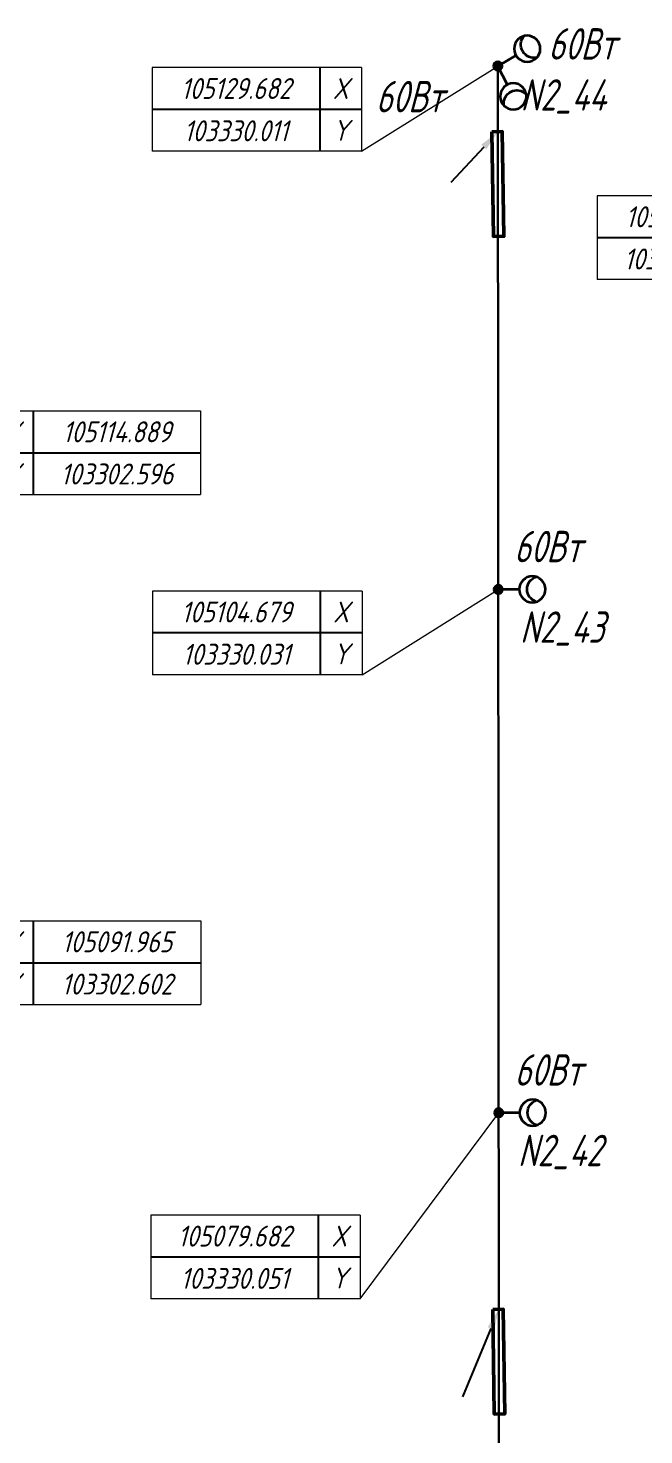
# Model space of a CAD drawing. Header units: millimetres. Extents: x -5263 to 103757798, y 0 to 105184226.
# Drawn here: x 103307593 to 103336976, y 105064298 to 105131491 of the extents above; entities that cross this region are included whole.
import ezdxf
from ezdxf import colors
from ezdxf.entities.mleader import LeaderData, LeaderLine
from ezdxf.enums import TextEntityAlignment as Align
from ezdxf.math import Vec2, Vec3

# ---------------------------------------------------------------- set-up
doc = ezdxf.new("R2010")
doc.units = ezdxf.units.MM
doc.set_wipeout_variables(frame=1)
doc.linetypes.add('CONTINOUS', pattern=[0])
for name, color, linetype, lineweight in [('_ПР_НО', 10, 'Continuous', 30), ('ЭО_Пл_Опора', 10, 'Continuous', 35), ('ЭО_Пл_Опора_Светильники', 10, 'Continuous', 35), ('ЭО_Пл_Светильники', 10, 'Continuous', 25), ('ЭО_Пл_Светильники_Текст', 10, 'Continuous', 20), ('ЭО_Пл_Сеть_Освещения_В земле', 3, 'ID_N', 30), ('ЭО_Пл_Сеть_Освещения_Текст', 10, 'Continuous', 20), ('ЭС_Координата', 7, 'Continuous', 25)]:
    doc.layers.add(name, color=color, linetype=linetype, lineweight=lineweight)
doc.layers.get('0').off()
doc.styles.add('ПБГС', font='simplex.shx', dxfattribs={"width": 0.8, "oblique": 15})
doc.linetypes.add('ID_N', pattern='A,0,3,-3,["N",ПБГС,S=1.2,R=0,X=-1,Y=-0.5],-3,6', length=15)

# ---------------------------------------------------------------- blocks, each defined once
blk = doc.blocks.new('_None')
blk = doc.blocks.new('промежуточная')
h = blk.add_hatch(color=255)
edge = h.paths.add_edge_path()
edge.add_arc((0, 0), 0.833, 0, 360)
at = {"lineweight": 30}
blk.add_circle((0, 0), 0.833, dxfattribs=at)
blk = doc.blocks.new('*U421')
at = {"layer": 'ЭО_Пл_Светильники'}
blk.add_line((0, 2), (0, 0), dxfattribs=at)
at = {"layer": 'ЭО_Пл_Светильники', "linetype": 'ByBlock', "xscale": 250, "yscale": 250, "zscale": 250}
blk.add_blockref('промежуточная', (0, 0), dxfattribs=at)
at = {"style": 'ПБГС', "oblique": 15, "width": 0.7, "flags": 1}
blk.add_attdef('NAME', (0, -6), '', height=3.5, dxfattribs=at)
at = {"layer": 'ЭО_Пл_Светильники_Текст', "style": 'ПБГС', "oblique": 15, "width": 0.7, "flags": 1}
for tag, p in [('TYPE', (0, 0)), ('MANUFACTURER', (0, -12)), ('SPECIFICATION_SECTION', (0, -18)), ('POWER', (0, -24)), ('GROUP', (0, -30))]:
    blk.add_attdef(tag, p, '', height=3.5, dxfattribs=at)
at = {"layer": 'ЭО_Пл_Светильники_Текст', "style": 'ПБГС', "oblique": 15, "width": 0.7}
blk.add_attdef('N_PYLON', (915, -2548), '', height=1500, dxfattribs=at)
blk = doc.blocks.new('*U139')
at = {"layer": 'ЭО_Пл_Опора_Светильники'}
h = blk.add_hatch(color=256, dxfattribs=at)
h.dxf.hatch_style = 1
h.paths.add_polyline_path([(-1, -199, 1), (1, 199, 1)])
blk.add_line((1000, -3), (0, 0), dxfattribs=at)
for centre, radius in [((0, 0), 199), ((1625, -5), 625)]:
    blk.add_circle(centre, radius, dxfattribs=at)
blk.add_arc((2000, -7), 625, 107.26724, 252.35203, dxfattribs=at)
at = {"style": 'ПБГС', "oblique": 15, "width": 0.7, "flags": 1}
for tag, p, height in [('TYPE', (-1704, -2539), 525000), ('NAME', (0, -3506), 875), ('MANUFACTURER', (0, -5006), 875), ('SPECIFICATION_SECTION', (0, -6506), 875), ('GROUP', (0, -9506), 875)]:
    blk.add_attdef(tag, p, '', height=height, dxfattribs=at)
at = {"layer": 'ЭО_Пл_Светильники_Текст', "style": 'ПБГС', "oblique": 15, "width": 0.7}
blk.add_attdef('POWER', (751, -1299), '', height=1500, dxfattribs=at)
blk = doc.blocks.new('*U57')
at = {"layer": 'ЭО_Пл_Светильники'}
blk.add_line((0, 2), (0, 0), dxfattribs=at)
at = {"layer": 'ЭО_Пл_Светильники', "linetype": 'ByBlock', "xscale": 250, "yscale": 250, "zscale": 250}
blk.add_blockref('промежуточная', (0, 0), dxfattribs=at)
at = {"style": 'ПБГС', "oblique": 15, "width": 0.7, "flags": 1}
blk.add_attdef('NAME', (0, -6), '', height=3.5, dxfattribs=at)
at = {"layer": 'ЭО_Пл_Светильники_Текст', "style": 'ПБГС', "oblique": 15, "width": 0.7, "flags": 1}
for tag, p in [('TYPE', (0, 0)), ('MANUFACTURER', (0, -12)), ('SPECIFICATION_SECTION', (0, -18)), ('POWER', (0, -24)), ('GROUP', (0, -30))]:
    blk.add_attdef(tag, p, '', height=3.5, dxfattribs=at)
at = {"layer": 'ЭО_Пл_Светильники_Текст', "style": 'ПБГС', "oblique": 15, "width": 0.7}
blk.add_attdef('N_PYLON', (1035, -2548), '', height=1500, dxfattribs=at)
blk = doc.blocks.new('*U129')
at = {"layer": 'ЭО_Пл_Опора_Светильники'}
h = blk.add_hatch(color=256, dxfattribs=at)
h.dxf.hatch_style = 1
h.paths.add_polyline_path([(-101, -171, 1), (101, 171, 1)])
blk.add_line((861, -508), (0, 0), dxfattribs=at)
for centre, radius in [((0, 0), 199), ((1399, -826), 625)]:
    blk.add_circle(centre, radius, dxfattribs=at)
blk.add_arc((1722, -1016), 625, 76.91044, 221.99524, dxfattribs=at)
at = {"style": 'ПБГС', "oblique": 15, "width": 0.7, "flags": 1}
for tag, p, height in [('TYPE', (-1704, -2539), 525000), ('NAME', (0, -3506), 875), ('MANUFACTURER', (0, -5006), 875), ('SPECIFICATION_SECTION', (0, -6506), 875), ('GROUP', (0, -9506), 875)]:
    blk.add_attdef(tag, p, '', height=height, dxfattribs=at)
at = {"layer": 'ЭО_Пл_Светильники_Текст', "style": 'ПБГС', "oblique": 15, "width": 0.7}
blk.add_attdef('POWER', (2403, -309), '', height=1500, dxfattribs=at)
blk = doc.blocks.new('*U110')
at = {"layer": 'ЭО_Пл_Светильники'}
blk.add_line((0, 2), (0, 0), dxfattribs=at)
at = {"layer": 'ЭО_Пл_Светильники', "linetype": 'ByBlock', "xscale": 250, "yscale": 250, "zscale": 250}
blk.add_blockref('промежуточная', (0, 0), dxfattribs=at)
at = {"style": 'ПБГС', "oblique": 15, "width": 0.7, "flags": 1}
blk.add_attdef('NAME', (0, -6), '', height=3.5, dxfattribs=at)
at = {"layer": 'ЭО_Пл_Светильники_Текст', "style": 'ПБГС', "oblique": 15, "width": 0.7, "flags": 1}
for tag, p in [('TYPE', (0, 0)), ('MANUFACTURER', (0, -12)), ('SPECIFICATION_SECTION', (0, -18)), ('POWER', (0, -24)), ('GROUP', (0, -30))]:
    blk.add_attdef(tag, p, '', height=3.5, dxfattribs=at)
at = {"layer": 'ЭО_Пл_Светильники_Текст', "style": 'ПБГС', "oblique": 15, "width": 0.7}
blk.add_attdef('N_PYLON', (1081, -2131), '', height=1500, dxfattribs=at)
blk = doc.blocks.new('*U130')
at = {"layer": 'ЭО_Пл_Опора_Светильники'}
h = blk.add_hatch(color=256, dxfattribs=at)
h.dxf.hatch_style = 1
h.paths.add_polyline_path([(177, -90, 1), (-177, 90, 1)])
blk.add_line((452, 892), (0, 0), dxfattribs=at)
for centre, radius in [((734, 1450), 625), ((0, 0), 199)]:
    blk.add_circle(centre, radius, dxfattribs=at)
blk.add_arc((904, 1784), 625, 170.59097, 315.67577, dxfattribs=at)
at = {"style": 'ПБГС', "oblique": 15, "width": 0.7, "flags": 1}
for tag, p, height in [('TYPE', (-1704, -2539), 525000), ('NAME', (0, -3506), 875), ('MANUFACTURER', (0, -5006), 875), ('SPECIFICATION_SECTION', (0, -6506), 875), ('GROUP', (0, -9506), 875)]:
    blk.add_attdef(tag, p, '', height=height, dxfattribs=at)
at = {"layer": 'ЭО_Пл_Светильники_Текст', "style": 'ПБГС', "oblique": 15, "width": 0.7}
blk.add_attdef('POWER', (-5825, 2211), '', height=1500, dxfattribs=at)
blk = doc.blocks.new('*U466')
blk.add_wipeout([(6.46, -14.23), (6.46, -6.23), (26.46, -6.23), (26.46, -14.23)])
at = {"lineweight": 0}
blk.add_line((6.46, -14.23), (0, 0), dxfattribs=at)
at = {"color": 0, "lineweight": 0, "transparency": 16777216}
for points in [[(6.46, -6.23), (6.46, -14.23), (6.46, -14.23), (6.46, -14.23)], [(6.46, -6.23), (26.46, -6.23)], [(26.46, -6.23), (26.46, -14.23), (26.46, -14.23), (26.46, -14.23)], [(6.46, -14.23), (26.46, -14.23)]]:
    blk.add_lwpolyline(points, dxfattribs=at)
at = {"transparency": 16777216}
for points in [[(10.46, -6.23), (10.46, -14.23)], [(6.46, -10.23), (26.46, -10.23)]]:
    blk.add_lwpolyline(points, dxfattribs=at)
at = {"color": 7, "transparency": 16777216, "char_height": 2, "width": 4, "attachment_point": 5, "style": 'ПБГС'}
for s, insert in [('X', (8.46, -8.23)), ('Y', (8.46, -12.23))]:
    blk.add_mtext(s, dxfattribs=dict(at, insert=insert))
at = {"color": 250, "transparency": 16777216, "style": 'ПБГС', "oblique": 15, "width": 0.8, "flags": 8}
for tag, p in [('КООРДИНАТАY', (18.46, -8.23)), ('КООРДИНАТАX', (18.46, -12.27))]:
    blk.add_attdef(tag, text='', height=2, dxfattribs=at).set_placement(p, align=Align.MIDDLE_CENTER)
blk = doc.blocks.new('*U467')
blk.add_wipeout([(6.46, -11.36), (6.46, -3.36), (26.46, -3.36), (26.46, -11.36)])
at = {"lineweight": 0}
blk.add_line((6.46, -11.36), (0, 0), dxfattribs=at)
at = {"color": 0, "lineweight": 0, "transparency": 16777216}
for points in [[(6.46, -3.36), (6.46, -11.36), (6.46, -11.36), (6.46, -11.36)], [(6.46, -3.36), (26.46, -3.36)], [(26.46, -3.36), (26.46, -11.36), (26.46, -11.36), (26.46, -11.36)], [(6.46, -11.36), (26.46, -11.36)]]:
    blk.add_lwpolyline(points, dxfattribs=at)
at = {"transparency": 16777216}
for points in [[(10.46, -3.36), (10.46, -11.36)], [(6.46, -7.36), (26.46, -7.36)]]:
    blk.add_lwpolyline(points, dxfattribs=at)
at = {"color": 7, "transparency": 16777216, "char_height": 2, "width": 4, "attachment_point": 5, "style": 'ПБГС'}
for s, insert in [('X', (8.46, -5.36)), ('Y', (8.46, -9.36))]:
    blk.add_mtext(s, dxfattribs=dict(at, insert=insert))
at = {"color": 250, "transparency": 16777216, "style": 'ПБГС', "oblique": 15, "width": 0.8, "flags": 8}
for tag, p in [('КООРДИНАТАY', (18.46, -5.36)), ('КООРДИНАТАX', (18.46, -9.39))]:
    blk.add_attdef(tag, text='', height=2, dxfattribs=at).set_placement(p, align=Align.MIDDLE_CENTER)
blk = doc.blocks.new('*U472')
blk.add_wipeout([(-13.22, -17.78), (-13.22, -9.78), (-33.22, -9.78), (-33.22, -17.78)])
at = {"lineweight": 0}
blk.add_line((-13.22, -17.78), (0, 0), dxfattribs=at)
at = {"color": 0, "lineweight": 0, "transparency": 16777216}
for points in [[(-33.22, -9.78), (-33.22, -17.78), (-33.22, -17.78), (-33.22, -17.78)], [(-13.22, -9.78), (-33.22, -9.78)], [(-13.22, -9.78), (-13.22, -17.78), (-13.22, -17.78), (-13.22, -17.78)], [(-13.22, -17.78), (-33.22, -17.78)]]:
    blk.add_lwpolyline(points, dxfattribs=at)
at = {"transparency": 16777216}
for points in [[(-17.22, -9.78), (-17.22, -17.78)], [(-13.22, -13.78), (-33.22, -13.78)]]:
    blk.add_lwpolyline(points, dxfattribs=at)
at = {"color": 7, "transparency": 16777216, "char_height": 2, "width": 4, "attachment_point": 5, "style": 'ПБГС'}
for s, insert in [('X', (-15.22, -11.78)), ('Y', (-15.22, -15.78))]:
    blk.add_mtext(s, dxfattribs=dict(at, insert=insert))
at = {"color": 250, "transparency": 16777216, "style": 'ПБГС', "oblique": 15, "width": 0.8, "flags": 8}
for tag, p in [('КООРДИНАТАY', (-25.22, -11.78)), ('КООРДИНАТАX', (-25.22, -15.82))]:
    blk.add_attdef(tag, text='', height=2, dxfattribs=at).set_placement(p, align=Align.MIDDLE_CENTER)
blk = doc.blocks.new('*U471')
blk.add_wipeout([(-13.01, -8.15), (-13.01, -0.15), (-33.01, -0.15), (-33.01, -8.15)])
at = {"lineweight": 0}
blk.add_line((-13.01, -8.15), (0, 0), dxfattribs=at)
at = {"color": 0, "lineweight": 0, "transparency": 16777216}
for points in [[(-33.01, -0.15), (-33.01, -8.15), (-33.01, -8.15), (-33.01, -8.15)], [(-13.01, -0.15), (-33.01, -0.15)], [(-13.01, -0.15), (-13.01, -8.15), (-13.01, -8.15), (-13.01, -8.15)], [(-13.01, -8.15), (-33.01, -8.15)]]:
    blk.add_lwpolyline(points, dxfattribs=at)
at = {"transparency": 16777216}
for points in [[(-17.01, -0.15), (-17.01, -8.15)], [(-13.01, -4.15), (-33.01, -4.15)]]:
    blk.add_lwpolyline(points, dxfattribs=at)
at = {"color": 7, "transparency": 16777216, "char_height": 2, "width": 4, "attachment_point": 5, "style": 'ПБГС'}
for s, insert in [('X', (-15.01, -2.15)), ('Y', (-15.01, -6.15))]:
    blk.add_mtext(s, dxfattribs=dict(at, insert=insert))
at = {"color": 250, "transparency": 16777216, "style": 'ПБГС', "oblique": 15, "width": 0.8, "flags": 8}
for tag, p in [('КООРДИНАТАY', (-25.01, -2.15)), ('КООРДИНАТАX', (-25.01, -6.19))]:
    blk.add_attdef(tag, text='', height=2, dxfattribs=at).set_placement(p, align=Align.MIDDLE_CENTER)
blk = doc.blocks.new('*U526')
blk.add_wipeout([(-3.86, -10.41), (-3.86, -2.41), (-23.86, -2.41), (-23.86, -10.41)])
at = {"lineweight": 0}
blk.add_line((-3.86, -10.41), (0, 0), dxfattribs=at)
at = {"color": 0, "lineweight": 0, "transparency": 16777216}
for points in [[(-23.86, -2.41), (-23.86, -10.41), (-23.86, -10.41), (-23.86, -10.41)], [(-3.86, -2.41), (-23.86, -2.41)], [(-3.86, -2.41), (-3.86, -10.41), (-3.86, -10.41), (-3.86, -10.41)], [(-3.86, -10.41), (-23.86, -10.41)]]:
    blk.add_lwpolyline(points, dxfattribs=at)
at = {"transparency": 16777216}
for points in [[(-7.86, -2.41), (-7.86, -10.41)], [(-3.86, -6.41), (-23.86, -6.41)]]:
    blk.add_lwpolyline(points, dxfattribs=at)
at = {"color": 7, "transparency": 16777216, "char_height": 2, "width": 4, "attachment_point": 5, "style": 'ПБГС'}
for s, insert in [('X', (-5.86, -4.41)), ('Y', (-5.86, -8.41))]:
    blk.add_mtext(s, dxfattribs=dict(at, insert=insert))
at = {"color": 250, "transparency": 16777216, "style": 'ПБГС', "oblique": 15, "width": 0.8, "flags": 8}
for tag, p in [('КООРДИНАТАY', (-15.86, -4.41)), ('КООРДИНАТАX', (-15.86, -8.44))]:
    blk.add_attdef(tag, text='', height=2, dxfattribs=at).set_placement(p, align=Align.MIDDLE_CENTER)
blk = doc.blocks.new('*U566')
at = {"color": 0, "linetype": 'ByBlock', "lineweight": -2}
blk.add_lwpolyline([(-0.25, -0.004), (-0.177, -5.003), (0.323, -4.996), (0.25, 0.004)], close=True, dxfattribs=at)

msp = doc.modelspace()

# ---------------------------------------------------------------- linework, layer by layer
at = {"layer": 'ЭО_Пл_Сеть_Освещения_В земле'}
msp.add_lwpolyline([(103329234, 105004652), (103330109, 105005607), (103330010, 105129680)], dxfattribs=at)

# ---------------------------------------------------------------- block references
at = {"layer": '_ПР_НО', "color": 5, "linetype": 'CONTINOUS', "lineweight": 50, "xscale": 1000, "yscale": 1000, "zscale": 1000, "rotation": 359.9961694606591}
msp.add_blockref('*U566', (103330017, 105070297), dxfattribs=at)
at = {"layer": 'ЭО_Пл_Опора'}
for name, p, values in [('*U110', (103330010, 105129680), {'N_PYLON': 'N2_44'}), ('*U57', (103330030, 105104680), {'N_PYLON': 'N2_43'}), ('*U421', (103330050, 105079680), {'N_PYLON': 'N2_42'})]:
    msp.add_blockref(name, p, dxfattribs=at).add_auto_attribs(values)
at = {"layer": 'ЭО_Пл_Светильники'}
ref = msp.add_blockref('*U129', (103330010, 105129681), dxfattribs=dict(at, xscale=-1, rotation=180))
ref.add_attrib('POWER', '60Вт', (103332413, 105129990), dxfattribs={"layer": 'ЭО_Пл_Светильники_Текст', "height": 1500, "style": 'ПБГС', "oblique": 15, "width": 0.7})
ref = msp.add_blockref('*U130', (103330010, 105129682), dxfattribs=dict(at, xscale=-1, rotation=180))
ref.add_attrib('POWER', '60Вт', (103324185, 105127471), dxfattribs={"layer": 'ЭО_Пл_Светильники_Текст', "height": 1500, "style": 'ПБГС', "oblique": 15, "width": 0.7})
ref = msp.add_blockref('*U139', (103330030, 105104681), dxfattribs=dict(at, xscale=-1, rotation=180))
ref.add_attrib('POWER', '60Вт', (103330782, 105105980), dxfattribs={"layer": 'ЭО_Пл_Светильники_Текст', "height": 1500, "style": 'ПБГС', "oblique": 15, "width": 0.7})
ref = msp.add_blockref('*U139', (103330050, 105079681), dxfattribs=dict(at, xscale=-1, rotation=180))
ref.add_attrib('POWER', '60Вт', (103330801, 105080980), dxfattribs={"layer": 'ЭО_Пл_Светильники_Текст', "height": 1500, "style": 'ПБГС', "oblique": 15, "width": 0.7})
at = {"layer": 'ЭС_Координата', "lineweight": 70, "xscale": 500, "yscale": 500, "zscale": 500}
msp.add_blockref('*U526', (103346680, 105124686), dxfattribs=at).add_auto_attribs({'КООРДИНАТАX': '103346.680', 'КООРДИНАТАY': '105124.686'})

# ---------------------------------------------------------------- leaders
at = {"layer": 'ЭО_Пл_Сеть_Освещения_Текст'}
ml = msp.add_multileader_mtext('Standard', dxfattribs=at)
ml.set_content('Условные обозначения:', color=256, style='ПБГС')
ml.set_leader_properties(color=256, linetype='ByLayer', lineweight=-1)
ml.set_arrow_properties(name='NONE')
ml.build(insert=Vec2(0, 0))
ml.multileader.update_dxf_attribs({"text_left_attachment_type": 6, "text_right_attachment_type": 6, "dogleg_length": 0.5, "arrow_head_size": 2000, "scale": 500})
ctx = ml.context
ctx.base_point, ctx.scale, ctx.char_height, ctx.arrow_head_size, ctx.landing_gap_size, ctx.plane_origin = Vec3(103721923, 105117157), 500, 1250, 2000, 1000, Vec3(103717280, 105121639)
ctx.left_attachment, ctx.right_attachment = 6, 6
notes = []
notes.append((ctx, [(0, (0, 0, 0), (0, 0), (1, 0), 1, [])]))
ctx.mtext.insert, ctx.mtext.rotation, ctx.mtext.flow_direction = Vec3(103722923, 105118657), 6.283185, 5
ml = msp.add_multileader_mtext('Standard', dxfattribs=at)
ml.set_content('Проектируемая опора н.о. ОГККВ-7,5/ОГКС-7,5', color=256, style='ПБГС')
ml.set_leader_properties(color=256, linetype='ByLayer', lineweight=-1)
ml.set_arrow_properties(name='NONE')
ml.build(insert=Vec2(0, 0))
ml.multileader.update_dxf_attribs({"text_left_attachment_type": 6, "text_right_attachment_type": 6, "dogleg_length": 0.5, "arrow_head_size": 2000, "scale": 500})
ctx = ml.context
ctx.base_point, ctx.scale, ctx.char_height, ctx.arrow_head_size, ctx.landing_gap_size, ctx.plane_origin = Vec3(103725173, 105113213), 500, 1250, 2000, 1000, Vec3(103726179, 105116515)
ctx.left_attachment, ctx.right_attachment = 6, 6
notes.append((ctx, [(0, (0, 0, 0), (0, 0), (1, 0), 1, [])]))
ctx.mtext.insert, ctx.mtext.flow_direction = Vec3(103726173, 105114879), 5
ml = msp.add_multileader_mtext('Standard', dxfattribs=at)
ml.set_content('Проектируемая опора н.о. ОГК-4', color=256, style='ПБГС')
ml.set_leader_properties(color=256, linetype='ByLayer', lineweight=-1)
ml.set_arrow_properties(name='NONE')
ml.build(insert=Vec2(0, 0))
ml.multileader.update_dxf_attribs({"text_left_attachment_type": 6, "text_right_attachment_type": 6, "dogleg_length": 0.5, "arrow_head_size": 2000, "scale": 500})
ctx = ml.context
ctx.base_point, ctx.scale, ctx.char_height, ctx.arrow_head_size, ctx.landing_gap_size, ctx.plane_origin = Vec3(103725088, 105109558), 500, 1250, 2000, 1000, Vec3(103726094, 105112860)
ctx.left_attachment, ctx.right_attachment = 6, 6
notes.append((ctx, [(0, (0, 0, 0), (0, 0), (1, 0), 1, [])]))
ctx.mtext.insert, ctx.mtext.flow_direction = Vec3(103726088, 105111224), 5
ml = msp.add_multileader_mtext('Standard', dxfattribs=at)
ml.set_content('Проектируемый cветильник GALAD Волна LED Мини   ', color=256, style='ПБГС')
ml.set_leader_properties(color=256, linetype='ByLayer', lineweight=-1)
ml.set_arrow_properties(name='NONE')
ml.build(insert=Vec2(0, 0))
ml.multileader.update_dxf_attribs({"text_left_attachment_type": 6, "text_right_attachment_type": 6, "dogleg_length": 0.5, "arrow_head_size": 2000, "scale": 500})
ctx = ml.context
ctx.base_point, ctx.scale, ctx.char_height, ctx.arrow_head_size, ctx.landing_gap_size, ctx.plane_origin = Vec3(103721068, 105105564), 500, 1250, 2000, 1000, Vec3(103717217, 105108867)
ctx.left_attachment, ctx.right_attachment = 6, 6
notes.append((ctx, [(0, (0, 0, 0), (0, 0), (1, 0), 1, [])]))
ctx.mtext.insert, ctx.mtext.rotation, ctx.mtext.flow_direction = Vec3(103722068, 105107231), 6.283185, 5
ml = msp.add_multileader_mtext('Standard', dxfattribs=at)
ml.set_content('Проектируемый пункт питания/пункт учета', color=256, style='ПБГС')
ml.set_leader_properties(color=256, linetype='ByLayer', lineweight=-1)
ml.set_arrow_properties(name='NONE')
ml.build(insert=Vec2(0, 0))
ml.multileader.update_dxf_attribs({"text_left_attachment_type": 6, "text_right_attachment_type": 6, "dogleg_length": 0.5, "arrow_head_size": 2000, "scale": 500})
ctx = ml.context
ctx.base_point, ctx.scale, ctx.char_height, ctx.arrow_head_size, ctx.landing_gap_size, ctx.plane_origin = Vec3(103721068, 105102643), 500, 1250, 2000, 1000, Vec3(103717217, 105105945)
ctx.left_attachment, ctx.right_attachment = 6, 6
notes.append((ctx, [(0, (0, 0, 0), (0, 0), (1, 0), 1, [])]))
ctx.mtext.insert, ctx.mtext.rotation, ctx.mtext.flow_direction = Vec3(103722068, 105104309), 6.283185, 5
ml = msp.add_multileader_mtext('Standard', dxfattribs=at)
ml.set_content('Кабель в земле', color=256, style='ПБГС')
ml.set_leader_properties(color=256, linetype='ByLayer', lineweight=-1)
ml.set_arrow_properties(name='NONE')
ml.build(insert=Vec2(0, 0))
ml.multileader.update_dxf_attribs({"text_left_attachment_type": 6, "text_right_attachment_type": 6, "dogleg_length": 0.5, "arrow_head_size": 2000, "scale": 500})
ctx = ml.context
ctx.base_point, ctx.scale, ctx.char_height, ctx.arrow_head_size, ctx.landing_gap_size, ctx.plane_origin = Vec3(103721068, 105099665), 500, 1250, 2000, 1000, Vec3(103717217, 105102801)
ctx.left_attachment, ctx.right_attachment = 6, 6
notes.append((ctx, [(0, (0, 0, 0), (0, 0), (1, 0), 1, [])]))
ctx.mtext.insert, ctx.mtext.rotation, ctx.mtext.flow_direction = Vec3(103722068, 105101165), 6.283185, 5
ml = msp.add_multileader_mtext('Standard', dxfattribs=at)
ml.set_content('Кабель по воздуху', color=256, style='ПБГС')
ml.set_leader_properties(color=256, linetype='ByLayer', lineweight=-1)
ml.set_arrow_properties(name='NONE')
ml.build(insert=Vec2(0, 0))
ml.multileader.update_dxf_attribs({"text_left_attachment_type": 6, "text_right_attachment_type": 6, "dogleg_length": 0.5, "arrow_head_size": 2000, "scale": 500})
ctx = ml.context
ctx.base_point, ctx.scale, ctx.char_height, ctx.arrow_head_size, ctx.landing_gap_size, ctx.plane_origin = Vec3(103721142, 105096376), 500, 1250, 2000, 1000, Vec3(103717290, 105099679)
ctx.left_attachment, ctx.right_attachment = 6, 6
notes.append((ctx, [(0, (0, 0, 0), (0, 0), (1, 0), 1, [])]))
ctx.mtext.insert, ctx.mtext.rotation, ctx.mtext.flow_direction = Vec3(103722142, 105098043), 6.283185, 5
for ctx, leaders in notes:
    for number, flags, end, landing, length, lines in leaders:
        leader = LeaderData()
        leader.index, (leader.has_last_leader_line, leader.has_dogleg_vector, leader.attachment_direction) = number, flags
        leader.last_leader_point, leader.dogleg_vector, leader.dogleg_length = Vec3(end), Vec3(landing), length
        for number, points, colour, breaks in lines:
            line = LeaderLine()
            line.index, line.vertices, line.color, line.breaks = number, Vec3.list(points), colors.encode_raw_color(colour), breaks
            leader.lines.append(line)
        ctx.leaders.append(leader)

# ---------------------------------------------------------------- next in the draw order: block references
at = {"layer": 'ЭС_Координата', "lineweight": 70, "xscale": 500, "yscale": 500, "zscale": 500}
for name, p, values in [('*U471', (103330011, 105129682), {'КООРДИНАТАX': '103330.011', 'КООРДИНАТАY': '105129.682'}), ('*U467', (103302596, 105114889), {'КООРДИНАТАX': '103302.596', 'КООРДИНАТАY': '105114.889'}), ('*U471', (103330031, 105104679), {'КООРДИНАТАX': '103330.031', 'КООРДИНАТАY': '105104.679'}), ('*U466', (103302602, 105091965), {'КООРДИНАТАX': '103302.602', 'КООРДИНАТАY': '105091.965'}), ('*U472', (103330051, 105079682), {'КООРДИНАТАX': '103330.051', 'КООРДИНАТАY': '105079.682'})]:
    msp.add_blockref(name, p, dxfattribs=at).add_auto_attribs(values)

# ---------------------------------------------------------------- next in the draw order: leaders
at = {"layer": 'ЭС_Координата', "lineweight": 25}
ml = msp.add_multileader_mtext('Standard', dxfattribs=at)
ml.set_content('', color=256, style='ПБГС')
ml.set_leader_properties()
ml.build(insert=Vec2(0, 0))
ml.multileader.update_dxf_attribs({"has_dogleg": 0, "has_text_frame": 1, "text_left_attachment_type": 0, "text_right_attachment_type": 0, "dogleg_length": 0, "arrow_head_size": 1000})
ctx = ml.context
ctx.base_point, ctx.char_height, ctx.arrow_head_size, ctx.landing_gap_size, ctx.plane_origin, ctx.plane_x_axis, ctx.plane_y_axis = Vec3(103308883, 105066122), 1200, 1000, 0, Vec3(103147748, 105089275), Vec3(1, -0.000067), Vec3(0.000067, 1)
ctx.left_attachment, ctx.right_attachment = 0, 0
notes = []
notes.append((ctx, [(1, (1, 1, 0), (103328316, 105066120), (-1, 0.000067), 0, [(0, [(103330058, 105070297)], 0, [])])]))
ctx.mtext.insert, ctx.mtext.text_direction, ctx.mtext.rotation = Vec3(103308883, 105066122), Vec3(1, -0.000067), 6.283118
ctx.mtext.has_bg_fill, ctx.mtext.bg_color, ctx.mtext.bg_scale_factor, ctx.mtext.bg_transparency, ctx.mtext.use_window_bg_color = 1, -1027028792, 1.5, 0, 1
for ctx, leaders in notes:
    for number, flags, end, landing, length, lines in leaders:
        leader = LeaderData()
        leader.index, (leader.has_last_leader_line, leader.has_dogleg_vector, leader.attachment_direction) = number, flags
        leader.last_leader_point, leader.dogleg_vector, leader.dogleg_length = Vec3(end), Vec3(landing), length
        for number, points, colour, breaks in lines:
            line = LeaderLine()
            line.index, line.vertices, line.color, line.breaks = number, Vec3.list(points), colors.encode_raw_color(colour), breaks
            leader.lines.append(line)
        ctx.leaders.append(leader)

# ---------------------------------------------------------------- next in the draw order: block references
at = {"layer": '_ПР_НО', "color": 5, "linetype": 'CONTINOUS', "lineweight": 50, "xscale": 1000, "yscale": 1000, "zscale": 1000, "rotation": 359.9961694606591}
msp.add_blockref('*U566', (103329972, 105126543), dxfattribs=at)

# ---------------------------------------------------------------- next in the draw order: leaders
at = {"layer": 'ЭС_Координата', "lineweight": 25}
ml = msp.add_multileader_mtext('Standard', dxfattribs=at)
ml.set_content('', color=256, style='ПБГС')
ml.set_leader_properties()
ml.build(insert=Vec2(0, 0))
ml.multileader.update_dxf_attribs({"has_dogleg": 0, "has_text_frame": 1, "text_left_attachment_type": 0, "text_right_attachment_type": 0, "dogleg_length": 0, "arrow_head_size": 1000})
ctx = ml.context
ctx.base_point, ctx.char_height, ctx.arrow_head_size, ctx.landing_gap_size, ctx.plane_origin, ctx.plane_x_axis, ctx.plane_y_axis = Vec3(103308330, 105124122), 1200, 1000, 0, Vec3(103147704, 105145521), Vec3(1, -0.000067), Vec3(0.000067, 1)
ctx.left_attachment, ctx.right_attachment = 0, 0
notes = []
notes.append((ctx, [(1, (1, 1, 0), (103327762, 105124121), (-1, 0.000067), 0, [(0, [(103330013, 105126543)], 0, [])])]))
ctx.mtext.insert, ctx.mtext.text_direction, ctx.mtext.rotation = Vec3(103308330, 105124122), Vec3(1, -0.000067), 6.283118
ctx.mtext.has_bg_fill, ctx.mtext.bg_color, ctx.mtext.bg_scale_factor, ctx.mtext.bg_transparency, ctx.mtext.use_window_bg_color = 1, -1027028792, 1.5, 0, 1
for ctx, leaders in notes:
    for number, flags, end, landing, length, lines in leaders:
        leader = LeaderData()
        leader.index, (leader.has_last_leader_line, leader.has_dogleg_vector, leader.attachment_direction) = number, flags
        leader.last_leader_point, leader.dogleg_vector, leader.dogleg_length = Vec3(end), Vec3(landing), length
        for number, points, colour, breaks in lines:
            line = LeaderLine()
            line.index, line.vertices, line.color, line.breaks = number, Vec3.list(points), colors.encode_raw_color(colour), breaks
            leader.lines.append(line)
        ctx.leaders.append(leader)

doc.saveas('drawing.dxf')
